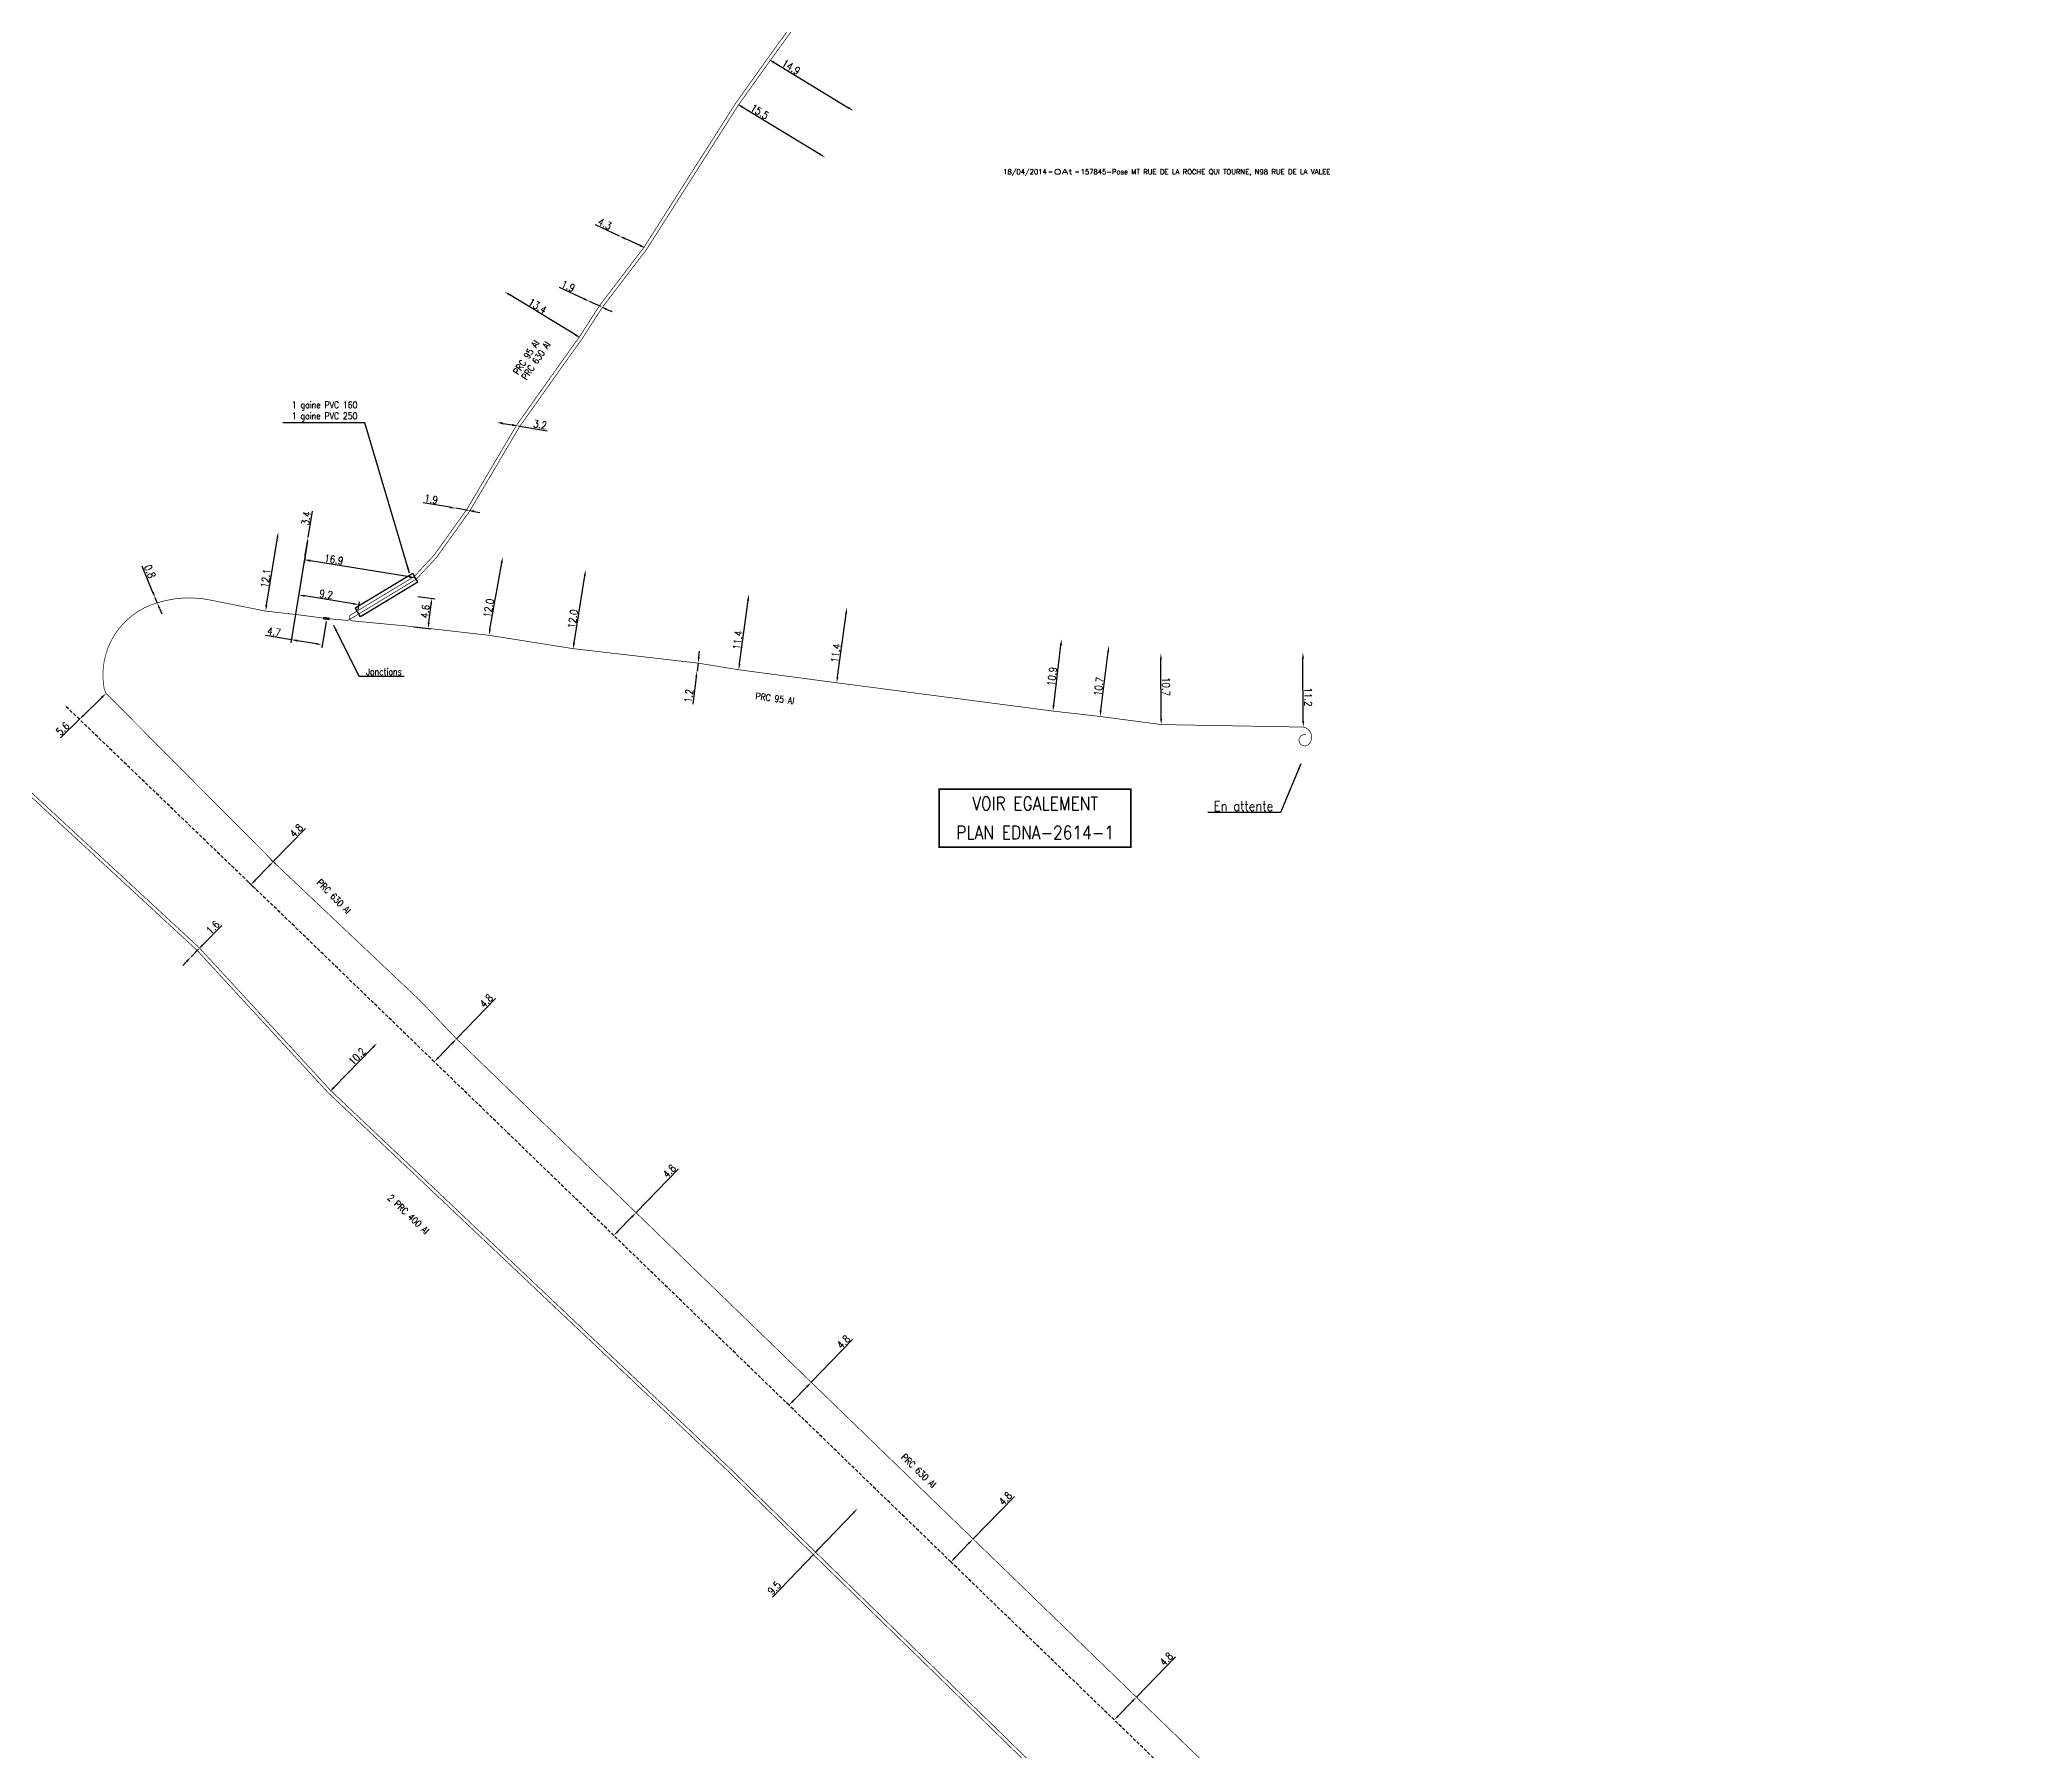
# Model space of a CAD drawing. Header units: millimetres. Extents: x 168002 to 379880, y 128000 to 129007.
# Drawn here: x 168297.8 to 168595.9, y 128499.8 to 128757.4 of the extents above; entities that cross this region are included whole.
import ezdxf
from ezdxf.enums import TextEntityAlignment as Align

# ---------------------------------------------------------------- set-up
doc = ezdxf.new("R2010")
doc.units = ezdxf.units.MM
doc.header["$PDMODE"] = 34
doc.linetypes.add('DASHED', pattern=[0.75, 0.5, -0.25])
doc.layers.get('0').update_dxf_attribs({"linetype": 'CONTINUOUS'})
doc.layers.get('Defpoints').update_dxf_attribs({"linetype": 'CONTINUOUS'})
for name, color, linetype in [('M_120', 5, 'M_ST_13'), ('M_300', 7, 'CONTINUOUS'), ('M_400', 7, 'CONTINUOUS'), ('M_930', 7, 'CONTINUOUS')]:
    doc.layers.add(name, color=color, linetype=linetype)
doc.layers.add('M_910', color=7, linetype='CONTINUOUS', plot=False)
doc.styles.get("Standard").update_dxf_attribs({"font": 'romans.shx', "width": 0.85})
doc.linetypes.add('M_ST_13', pattern='A,5,-0.3,["oo",Standard,S=1.5,R=0,X=0,Y=-0.5],-3', length=8.3)
doc.dimstyles.get("Standard").update_dxf_attribs({"dimtxt": 1.5, "dimasz": 1.2, "dimexe": 0.625, "dimexo": 0.625, "dimgap": 0.25, "dimtad": 1, "dimdec": 1, "dimzin": 0, "dimdsep": 46, "dimtxsty": 'Standard', "dimcen": -0.5, "dimadec": 0, "dimazin": 0, "dimtfac": 1, "dimtdec": 1, "dimtmove": 0, "dimatfit": 3, "dimfxl": 0, "dimtolj": 1, "dimtzin": 0, "dimarcsym": 0})

# ---------------------------------------------------------------- blocks, each defined once
blk = doc.blocks.new('*D13')
at = {"layer": 'Defpoints', "color": 0, "linetype": 'Continuous', "transparency": 16777216}
for p in [(168420.88, 128536.26), (168420.88, 128536.26), (168414.29, 128529.41)]:
    blk.add_point(p, dxfattribs=at)
at = {"layer": 'M_120', "color": 0, "linetype": 'Continuous', "lineweight": -2, "transparency": 16777216}
for p, q in [((168420.26, 128535.61), (168414.92, 128530.06)), ((168414.29, 128529.41), (168408.06, 128522.93))]:
    blk.add_line(p, q, dxfattribs=at)
at = {"layer": 'M_120', "color": 0, "linetype": 'Continuous', "transparency": 16777216}
for points in [[(168420.15, 128535.71), (168420.36, 128535.51), (168420.88, 128536.26)], [(168414.81, 128530.17), (168415.02, 128529.96), (168414.29, 128529.41)]]:
    blk.add_solid(points, dxfattribs=at)
at = {"layer": 'M_120', "color": 0, "linetype": 'Continuous', "transparency": 16777216, "insert": (168408.34, 128524.31), "char_height": 1.125, "attachment_point": 5, "rotation": 46.091}
blk.add_mtext('\\A1;9.5', dxfattribs=at)
blk = doc.blocks.new('*D14')
at = {"layer": 'Defpoints', "color": 0, "linetype": 'Continuous', "transparency": 16777216}
for p in [(168348.54, 128606.31), (168348.54, 128606.31), (168341.43, 128599)]:
    blk.add_point(p, dxfattribs=at)
at = {"layer": 'M_120', "color": 0, "linetype": 'Continuous', "lineweight": -2, "transparency": 16777216}
blk.add_line((168342.05, 128599.65), (168347.91, 128605.67), dxfattribs=at)
at = {"layer": 'M_120', "color": 0, "linetype": 'Continuous', "transparency": 16777216}
for points in [[(168347.8, 128605.77), (168348.02, 128605.56), (168348.54, 128606.31)], [(168341.95, 128599.75), (168342.16, 128599.54), (168341.43, 128599)]]:
    blk.add_solid(points, dxfattribs=at)
at = {"layer": 'M_120', "color": 0, "linetype": 'Continuous', "transparency": 16777216, "insert": (168345.56, 128604.33), "char_height": 1.125, "attachment_point": 5, "rotation": 45.7873}
blk.add_mtext('\\A1;10.2', dxfattribs=at)
blk = doc.blocks.new('*D15')
at = {"layer": 'Defpoints', "color": 0, "linetype": 'Continuous', "transparency": 16777216}
for p in [(168320.54, 128619.33), (168320.56, 128619.31), (168321.66, 128620.48)]:
    blk.add_point(p, dxfattribs=at)
at = {"layer": 'M_120', "color": 0, "linetype": 'Continuous', "lineweight": -2, "transparency": 16777216}
for p, q in [((168322.31, 128621.1), (168325.18, 128624.05)), ((168320.56, 128619.31), (168321.68, 128620.46)), ((168322, 128620.15), (168322.01, 128620.13)), ((168319.93, 128618.67), (168319.31, 128618.02)), ((168320.88, 128619), (168320.9, 128618.99))]:
    blk.add_line(p, q, dxfattribs=at)
at = {"layer": 'M_120', "color": 0, "linetype": 'Continuous', "transparency": 16777216}
for points in [[(168319.83, 128618.77), (168320.04, 128618.56), (168320.56, 128619.31)], [(168322.2, 128621.21), (168322.41, 128621), (168321.68, 128620.46)]]:
    blk.add_solid(points, dxfattribs=at)
at = {"layer": 'M_120', "color": 0, "linetype": 'Continuous', "transparency": 16777216, "insert": (168323.86, 128623.77), "char_height": 1.125, "attachment_point": 5, "rotation": 45.7404}
blk.add_mtext('\\A1;1.6', dxfattribs=at)
blk = doc.blocks.new('GIS_MODF')
at = {"color": 0, "linetype": 'Continuous', "flags": 128}
for points in [[(-2.26, -0.01), (-1.76, -0.01)], [(1.76, -0.01), (2.26, -0.01)]]:
    blk.add_lwpolyline(points, dxfattribs=at)
at = {"color": 0, "linetype": 'Continuous'}
blk.add_attdef('DATE', text='', height=0.75, dxfattribs=at).set_placement((-2.58, -0.39), align=Align.RIGHT)
at = {"color": 0, "linetype": 'Continuous', "width": 3.590909}
blk.add_attdef('USER', text='', height=0.75, dxfattribs=at).set_placement((-1.52, -0.39), (1.31, -0.39), align=Align.FIT)
at = {"color": 0, "linetype": 'Continuous'}
blk.add_attdef('DESC', (2.53, -0.39), '', height=0.75, dxfattribs=at)
blk = doc.blocks.new('*D85')
at = {"layer": 'Defpoints', "color": 0, "linetype": 'Continuous', "transparency": 16777216}
for p in [(168462.85, 128507.87), (168459.51, 128504.43), (168459.51, 128504.43)]:
    blk.add_point(p, dxfattribs=at)
at = {"layer": 'M_120', "color": 0, "linetype": 'Continuous', "lineweight": -2, "transparency": 16777216}
for p, q in [((168462.85, 128507.87), (168468.72, 128513.93)), ((168460.13, 128505.07), (168462.22, 128507.23))]:
    blk.add_line(p, q, dxfattribs=at)
at = {"layer": 'M_120', "color": 0, "linetype": 'Continuous', "transparency": 16777216}
for points in [[(168462.12, 128507.33), (168462.33, 128507.12), (168462.85, 128507.87)], [(168460.03, 128505.18), (168460.24, 128504.97), (168459.51, 128504.43)]]:
    blk.add_solid(points, dxfattribs=at)
at = {"layer": 'M_120', "color": 0, "linetype": 'Continuous', "transparency": 16777216, "insert": (168467.35, 128513.59), "char_height": 1.125, "attachment_point": 5, "rotation": 45.8854}
blk.add_mtext('\\A1;4.8', dxfattribs=at)
blk = doc.blocks.new('*D86')
at = {"layer": 'Defpoints', "color": 0, "linetype": 'Continuous', "transparency": 16777216}
for p in [(168438.27, 128531.68), (168434.93, 128528.23), (168434.93, 128528.23)]:
    blk.add_point(p, dxfattribs=at)
at = {"layer": 'M_120', "color": 0, "linetype": 'Continuous', "lineweight": -2, "transparency": 16777216}
for p, q in [((168438.27, 128531.68), (168444.49, 128538.09)), ((168435.56, 128528.88), (168437.64, 128531.03))]:
    blk.add_line(p, q, dxfattribs=at)
at = {"layer": 'M_120', "color": 0, "linetype": 'Continuous', "transparency": 16777216}
for points in [[(168437.54, 128531.14), (168437.75, 128530.93), (168438.27, 128531.68)], [(168435.45, 128528.98), (168435.66, 128528.77), (168434.93, 128528.23)]]:
    blk.add_solid(points, dxfattribs=at)
at = {"layer": 'M_120', "color": 0, "linetype": 'Continuous', "transparency": 16777216, "insert": (168443.13, 128537.76), "char_height": 1.125, "attachment_point": 5, "rotation": 45.8749}
blk.add_mtext('\\A1;4.8', dxfattribs=at)
blk = doc.blocks.new('*D87')
at = {"layer": 'Defpoints', "color": 0, "linetype": 'Continuous', "transparency": 16777216}
for p in [(168413.91, 128555.27), (168410.57, 128551.82), (168410.57, 128551.82)]:
    blk.add_point(p, dxfattribs=at)
at = {"layer": 'M_120', "color": 0, "linetype": 'Continuous', "lineweight": -2, "transparency": 16777216}
for p, q in [((168413.91, 128555.27), (168420.13, 128561.69)), ((168411.2, 128552.47), (168413.29, 128554.62))]:
    blk.add_line(p, q, dxfattribs=at)
at = {"layer": 'M_120', "color": 0, "linetype": 'Continuous', "transparency": 16777216}
for points in [[(168413.18, 128554.73), (168413.39, 128554.52), (168413.91, 128555.27)], [(168411.09, 128552.57), (168411.3, 128552.37), (168410.57, 128551.82)]]:
    blk.add_solid(points, dxfattribs=at)
at = {"layer": 'M_120', "color": 0, "linetype": 'Continuous', "transparency": 16777216, "insert": (168418.77, 128561.35), "char_height": 1.125, "attachment_point": 5, "rotation": 45.8749}
blk.add_mtext('\\A1;4.8', dxfattribs=at)
blk = doc.blocks.new('*D88')
at = {"layer": 'Defpoints', "color": 0, "linetype": 'Continuous', "transparency": 16777216}
for p in [(168387.54, 128580.81), (168384.2, 128577.37), (168384.2, 128577.37)]:
    blk.add_point(p, dxfattribs=at)
at = {"layer": 'M_120', "color": 0, "linetype": 'Continuous', "lineweight": -2, "transparency": 16777216}
for p, q in [((168387.54, 128580.81), (168393.92, 128587.39)), ((168384.82, 128578.01), (168386.91, 128580.17))]:
    blk.add_line(p, q, dxfattribs=at)
at = {"layer": 'M_120', "color": 0, "linetype": 'Continuous', "transparency": 16777216}
for points in [[(168386.81, 128580.27), (168387.02, 128580.06), (168387.54, 128580.81)], [(168384.72, 128578.12), (168384.93, 128577.91), (168384.2, 128577.37)]]:
    blk.add_solid(points, dxfattribs=at)
at = {"layer": 'M_120', "color": 0, "linetype": 'Continuous', "transparency": 16777216, "insert": (168392.55, 128587.06), "char_height": 1.125, "attachment_point": 5, "rotation": 45.8749}
blk.add_mtext('\\A1;4.8', dxfattribs=at)
blk = doc.blocks.new('*D89')
at = {"layer": 'Defpoints', "color": 0, "linetype": 'Continuous', "transparency": 16777216}
for p in [(168360.52, 128606.98), (168357.18, 128603.53), (168357.18, 128603.53)]:
    blk.add_point(p, dxfattribs=at)
at = {"layer": 'M_120', "color": 0, "linetype": 'Continuous', "lineweight": -2, "transparency": 16777216}
for p, q in [((168360.52, 128606.98), (168366.39, 128613.03)), ((168357.81, 128604.18), (168359.89, 128606.33))]:
    blk.add_line(p, q, dxfattribs=at)
at = {"layer": 'M_120', "color": 0, "linetype": 'Continuous', "transparency": 16777216}
for points in [[(168357.7, 128604.28), (168357.91, 128604.08), (168357.18, 128603.53)], [(168359.79, 128606.44), (168360, 128606.23), (168360.52, 128606.98)]]:
    blk.add_solid(points, dxfattribs=at)
at = {"layer": 'M_120', "color": 0, "linetype": 'Continuous', "transparency": 16777216, "insert": (168365.02, 128612.7), "char_height": 1.125, "attachment_point": 5, "rotation": 45.8749}
blk.add_mtext('\\A1;4.8', dxfattribs=at)
blk = doc.blocks.new('*D90')
at = {"layer": 'Defpoints', "color": 0, "linetype": 'Continuous', "transparency": 16777216}
for p in [(168333.62, 128633), (168329.6, 128630.21), (168330.28, 128629.55)]:
    blk.add_point(p, dxfattribs=at)
at = {"layer": 'M_120', "color": 0, "linetype": 'Continuous', "lineweight": -2, "transparency": 16777216}
for p, q in [((168332.94, 128633.66), (168337.78, 128638.66)), ((168330.23, 128630.86), (168332.31, 128633.01)), ((168333.28, 128633.33), (168332.6, 128633.99)), ((168329.94, 128629.88), (168329.26, 128630.54))]:
    blk.add_line(p, q, dxfattribs=at)
at = {"layer": 'M_120', "color": 0, "linetype": 'Continuous', "transparency": 16777216}
for points in [[(168332.2, 128633.12), (168332.42, 128632.91), (168332.94, 128633.66)], [(168330.12, 128630.96), (168330.33, 128630.75), (168329.6, 128630.21)]]:
    blk.add_solid(points, dxfattribs=at)
at = {"layer": 'M_120', "color": 0, "linetype": 'Continuous', "transparency": 16777216, "insert": (168336.41, 128638.33), "char_height": 1.125, "attachment_point": 5, "rotation": 45.9577}
blk.add_mtext('\\A1;4.8', dxfattribs=at)
blk = doc.blocks.new('*D91')
at = {"layer": 'Defpoints', "color": 0, "linetype": 'Continuous', "transparency": 16777216}
for p in [(168307.77, 128659), (168303.77, 128655.09), (168303.77, 128655.09)]:
    blk.add_point(p, dxfattribs=at)
at = {"layer": 'M_120', "color": 0, "linetype": 'Continuous', "lineweight": -2, "transparency": 16777216}
for p, q in [((168307.13, 128658.38), (168304.41, 128655.72)), ((168303.77, 128655.09), (168300.92, 128652.32))]:
    blk.add_line(p, q, dxfattribs=at)
at = {"layer": 'M_120', "color": 0, "linetype": 'Continuous', "transparency": 16777216}
for points in [[(168307.02, 128658.48), (168307.23, 128658.27), (168307.77, 128659)], [(168304.3, 128655.83), (168304.51, 128655.61), (168303.77, 128655.09)]]:
    blk.add_solid(points, dxfattribs=at)
at = {"layer": 'M_120', "color": 0, "linetype": 'Continuous', "transparency": 16777216, "insert": (168301.25, 128653.68), "char_height": 1.125, "attachment_point": 5, "rotation": 44.3125}
blk.add_mtext('\\A1;5.6', dxfattribs=at)
blk = doc.blocks.new('*D92')
at = {"layer": 'Defpoints', "color": 0, "linetype": 'Continuous', "transparency": 16777216}
for p in [(168315.18, 128673.37), (168315.18, 128673.37), (168315.48, 128672.63)]:
    blk.add_point(p, dxfattribs=at)
at = {"layer": 'M_120', "color": 0, "linetype": 'Continuous', "lineweight": -2, "transparency": 16777216}
for p, q in [((168314.84, 128674.2), (168313.23, 128678.17)), ((168315.48, 128672.63), (168315.18, 128673.37)), ((168315.82, 128671.8), (168316.15, 128670.96))]:
    blk.add_line(p, q, dxfattribs=at)
at = {"layer": 'M_120', "color": 0, "linetype": 'Continuous', "transparency": 16777216}
for points in [[(168314.98, 128674.26), (168314.7, 128674.15), (168315.18, 128673.37)], [(168315.95, 128671.85), (168315.68, 128671.74), (168315.48, 128672.63)]]:
    blk.add_solid(points, dxfattribs=at)
at = {"layer": 'M_120', "color": 0, "linetype": 'Continuous', "transparency": 16777216, "insert": (168314.37, 128677.35), "char_height": 1.125, "attachment_point": 5, "rotation": 292.0995}
blk.add_mtext('\\A1;0.8', dxfattribs=at)
blk = doc.blocks.new('*D93')
at = {"layer": 'Defpoints', "color": 0, "linetype": 'Continuous', "transparency": 16777216}
for p in [(168333.72, 128683.32), (168333.73, 128683.32), (168331.79, 128671.38)]:
    blk.add_point(p, dxfattribs=at)
at = {"layer": 'M_120', "color": 0, "linetype": 'Continuous', "lineweight": -2, "transparency": 16777216}
for p, q in [((168331.92, 128672.27), (168333.58, 128682.43)), ((168333.27, 128683.4), (168333.26, 128683.4)), ((168331.32, 128671.45), (168331.31, 128671.45))]:
    blk.add_line(p, q, dxfattribs=at)
at = {"layer": 'M_120', "color": 0, "linetype": 'Continuous', "transparency": 16777216}
for points in [[(168333.43, 128682.46), (168333.72, 128682.41), (168333.72, 128683.32)], [(168331.77, 128672.29), (168332.07, 128672.24), (168331.78, 128671.38)]]:
    blk.add_solid(points, dxfattribs=at)
at = {"layer": 'M_120', "color": 0, "linetype": 'Continuous', "transparency": 16777216, "insert": (168331.82, 128676.31), "char_height": 1.125, "attachment_point": 5, "rotation": 80.7572}
blk.add_mtext('\\A1;12.1', dxfattribs=at)
blk = doc.blocks.new('*D94')
at = {"layer": 'Defpoints', "color": 0, "linetype": 'Continuous', "transparency": 16777216}
for p in [(168338.19, 128682.46), (168337.64, 128679.11), (168354.32, 128676.39)]:
    blk.add_point(p, dxfattribs=at)
at = {"layer": 'M_120', "color": 0, "linetype": 'Continuous', "lineweight": -2, "transparency": 16777216}
for p, q in [((168338.11, 128682), (168337.57, 128678.64)), ((168353.43, 128676.54), (168338.53, 128678.96))]:
    blk.add_line(p, q, dxfattribs=at)
at = {"layer": 'M_120', "color": 0, "linetype": 'Continuous', "transparency": 16777216}
for points in [[(168338.55, 128679.11), (168338.5, 128678.81), (168337.64, 128679.11)], [(168353.46, 128676.68), (168353.41, 128676.39), (168354.32, 128676.39)]]:
    blk.add_solid(points, dxfattribs=at)
at = {"layer": 'M_120', "color": 0, "linetype": 'Continuous', "transparency": 16777216, "insert": (168342.06, 128679.15), "char_height": 1.125, "attachment_point": 5, "rotation": 350.7572}
blk.add_mtext('\\A1;16.9', dxfattribs=at)
blk = doc.blocks.new('*D95')
at = {"layer": 'Defpoints', "color": 0, "linetype": 'Continuous', "transparency": 16777216}
for p in [(168338.19, 128682.46), (168338.19, 128682.46), (168337.64, 128679.11)]:
    blk.add_point(p, dxfattribs=at)
at = {"layer": 'M_120', "color": 0, "linetype": 'Continuous', "lineweight": -2, "transparency": 16777216}
for p, q in [((168338.19, 128682.46), (168338.83, 128686.44)), ((168337.78, 128679.99), (168338.04, 128681.57))]:
    blk.add_line(p, q, dxfattribs=at)
at = {"layer": 'M_120', "color": 0, "linetype": 'Continuous', "transparency": 16777216}
for points in [[(168337.89, 128681.6), (168338.19, 128681.55), (168338.19, 128682.46)], [(168337.64, 128680.02), (168337.93, 128679.97), (168337.64, 128679.11)]]:
    blk.add_solid(points, dxfattribs=at)
at = {"layer": 'M_120', "color": 0, "linetype": 'Continuous', "transparency": 16777216, "insert": (168337.9, 128685.36), "char_height": 1.125, "attachment_point": 5, "rotation": 80.7572}
blk.add_mtext('\\A1;3.4', dxfattribs=at)
blk = doc.blocks.new('*D96')
at = {"layer": 'Defpoints', "color": 0, "linetype": 'Continuous', "transparency": 16777216}
for p in [(168338.19, 128682.46), (168336.78, 128673.82), (168345.67, 128671.17)]:
    blk.add_point(p, dxfattribs=at)
at = {"layer": 'M_120', "color": 0, "linetype": 'Continuous', "lineweight": -2, "transparency": 16777216}
for p, q in [((168338.11, 128682), (168336.7, 128673.35)), ((168344.97, 128672.48), (168337.67, 128673.67)), ((168345.74, 128671.63), (168345.94, 128672.8))]:
    blk.add_line(p, q, dxfattribs=at)
at = {"layer": 'M_120', "color": 0, "linetype": 'Continuous', "transparency": 16777216}
for points in [[(168337.69, 128673.82), (168337.64, 128673.52), (168336.78, 128673.82)], [(168345, 128672.63), (168344.95, 128672.34), (168345.86, 128672.34)]]:
    blk.add_solid(points, dxfattribs=at)
at = {"layer": 'M_120', "color": 0, "linetype": 'Continuous', "transparency": 16777216, "insert": (168340.9, 128673.91), "char_height": 1.125, "attachment_point": 5, "rotation": 350.7572}
blk.add_mtext('\\A1;9.2', dxfattribs=at)
blk = doc.blocks.new('*D97')
at = {"layer": 'Defpoints', "color": 0, "linetype": 'Continuous', "transparency": 16777216}
for p in [(168338.19, 128682.46), (168340.96, 128670.27), (168335.68, 128667.07)]:
    blk.add_point(p, dxfattribs=at)
at = {"layer": 'M_120', "color": 0, "linetype": 'Continuous', "lineweight": -2, "transparency": 16777216}
for p, q in [((168338.11, 128682), (168335.61, 128666.6)), ((168335.68, 128667.07), (168331.76, 128667.7)), ((168339.43, 128666.46), (168336.57, 128666.92)), ((168340.89, 128669.81), (168340.24, 128665.85))]:
    blk.add_line(p, q, dxfattribs=at)
at = {"layer": 'M_120', "color": 0, "linetype": 'Continuous', "transparency": 16777216}
for points in [[(168336.59, 128667.07), (168336.55, 128666.77), (168335.68, 128667.07)], [(168339.46, 128666.6), (168339.41, 128666.31), (168340.32, 128666.31)]]:
    blk.add_solid(points, dxfattribs=at)
at = {"layer": 'M_120', "color": 0, "linetype": 'Continuous', "transparency": 16777216, "insert": (168333.05, 128668.25), "char_height": 1.125, "attachment_point": 5, "rotation": 350.7572}
blk.add_mtext('\\A1;4.7', dxfattribs=at)
blk = doc.blocks.new('*D98')
at = {"layer": 'Defpoints', "color": 0, "linetype": 'Continuous', "transparency": 16777216}
for p in [(168354.24, 128673.64), (168356.82, 128673.31), (168353.65, 128669.08)]:
    blk.add_point(p, dxfattribs=at)
at = {"layer": 'M_120', "color": 0, "linetype": 'Continuous', "lineweight": -2, "transparency": 16777216}
for p, q in [((168354.71, 128673.58), (168357.29, 128673.25)), ((168356.35, 128669.64), (168356.71, 128672.42)), ((168354.12, 128669.02), (168356.7, 128668.69))]:
    blk.add_line(p, q, dxfattribs=at)
at = {"layer": 'M_120', "color": 0, "linetype": 'Continuous', "transparency": 16777216}
for points in [[(168356.56, 128672.43), (168356.86, 128672.4), (168356.82, 128673.31)], [(168356.2, 128669.66), (168356.5, 128669.62), (168356.23, 128668.75)]]:
    blk.add_solid(points, dxfattribs=at)
at = {"layer": 'M_120', "color": 0, "linetype": 'Continuous', "transparency": 16777216, "insert": (168355.81, 128671.33), "char_height": 1.125, "attachment_point": 5, "rotation": 82.6004}
blk.add_mtext('\\A1;4.6', dxfattribs=at)
blk = doc.blocks.new('*D99')
at = {"layer": 'Defpoints', "color": 0, "linetype": 'Continuous', "transparency": 16777216}
for p in [(168367.47, 128679.56), (168367.47, 128679.56), (168365.41, 128667.74)]:
    blk.add_point(p, dxfattribs=at)
at = {"layer": 'M_120', "color": 0, "linetype": 'Continuous', "lineweight": -2, "transparency": 16777216}
blk.add_line((168365.56, 128668.63), (168367.32, 128678.67), dxfattribs=at)
at = {"layer": 'M_120', "color": 0, "linetype": 'Continuous', "transparency": 16777216}
for points in [[(168367.17, 128678.7), (168367.46, 128678.65), (168367.47, 128679.56)], [(168365.41, 128668.65), (168365.71, 128668.6), (168365.41, 128667.74)]]:
    blk.add_solid(points, dxfattribs=at)
at = {"layer": 'M_120', "color": 0, "linetype": 'Continuous', "transparency": 16777216, "insert": (168365.36, 128671.83), "char_height": 1.125, "attachment_point": 5, "rotation": 80.0893}
blk.add_mtext('\\A1;12.0', dxfattribs=at)
blk = doc.blocks.new('*D100')
at = {"layer": 'Defpoints', "color": 0, "linetype": 'Continuous', "transparency": 16777216}
for p in [(168379.96, 128677.58), (168379.96, 128677.58), (168378.08, 128665.73)]:
    blk.add_point(p, dxfattribs=at)
at = {"layer": 'M_120', "color": 0, "linetype": 'Continuous', "lineweight": -2, "transparency": 16777216}
blk.add_line((168378.22, 128666.62), (168379.82, 128676.69), dxfattribs=at)
at = {"layer": 'M_120', "color": 0, "linetype": 'Continuous', "transparency": 16777216}
for points in [[(168379.67, 128676.71), (168379.97, 128676.67), (168379.96, 128677.58)], [(168378.07, 128666.64), (168378.37, 128666.59), (168378.08, 128665.73)]]:
    blk.add_solid(points, dxfattribs=at)
at = {"layer": 'M_120', "color": 0, "linetype": 'Continuous', "transparency": 16777216, "insert": (168378.03, 128670.2), "char_height": 1.125, "attachment_point": 5, "rotation": 80.9836}
blk.add_mtext('\\A1;12.0', dxfattribs=at)
blk = doc.blocks.new('*D101')
at = {"layer": 'Defpoints', "color": 0, "linetype": 'Continuous', "transparency": 16777216}
for p in [(168360.4, 128686.86), (168360.4, 128686.86), (168362.27, 128686.55)]:
    blk.add_point(p, dxfattribs=at)
at = {"layer": 'M_120', "color": 0, "linetype": 'Continuous', "lineweight": -2, "transparency": 16777216}
for p, q in [((168359.51, 128687.01), (168355.51, 128687.68)), ((168362.27, 128686.55), (168360.4, 128686.86)), ((168363.16, 128686.4), (168364.05, 128686.25))]:
    blk.add_line(p, q, dxfattribs=at)
at = {"layer": 'M_120', "color": 0, "linetype": 'Continuous', "transparency": 16777216}
for points in [[(168359.54, 128687.16), (168359.49, 128686.86), (168360.4, 128686.86)], [(168363.19, 128686.54), (168363.14, 128686.25), (168362.27, 128686.55)]]:
    blk.add_solid(points, dxfattribs=at)
at = {"layer": 'M_120', "color": 0, "linetype": 'Continuous', "transparency": 16777216, "insert": (168356.71, 128688.24), "char_height": 1.125, "attachment_point": 5, "rotation": 350.4554}
blk.add_mtext('\\A1;1.9', dxfattribs=at)
blk = doc.blocks.new('*D102')
at = {"layer": 'Defpoints', "color": 0, "linetype": 'Continuous', "transparency": 16777216}
for p in [(168366.63, 128699.79), (168366.63, 128699.79), (168369.79, 128699.26)]:
    blk.add_point(p, dxfattribs=at)
at = {"layer": 'M_120', "color": 0, "linetype": 'Continuous', "lineweight": -2, "transparency": 16777216}
for p, q in [((168367.52, 128699.64), (168368.9, 128699.41)), ((168369.79, 128699.26), (168374.15, 128698.53))]:
    blk.add_line(p, q, dxfattribs=at)
at = {"layer": 'M_120', "color": 0, "linetype": 'Continuous', "transparency": 16777216}
for points in [[(168367.54, 128699.79), (168367.49, 128699.49), (168366.63, 128699.79)], [(168368.92, 128699.56), (168368.87, 128699.26), (168369.79, 128699.26)]]:
    blk.add_solid(points, dxfattribs=at)
at = {"layer": 'M_120', "color": 0, "linetype": 'Continuous', "transparency": 16777216, "insert": (168373.1, 128699.47), "char_height": 1.125, "attachment_point": 5, "rotation": 350.5434}
blk.add_mtext('\\A1;3.2', dxfattribs=at)
blk = doc.blocks.new('*D103')
at = {"layer": 'Defpoints', "color": 0, "linetype": 'Continuous', "transparency": 16777216}
for p in [(168367.76, 128719.46), (168367.76, 128719.46), (168379.2, 128712.49)]:
    blk.add_point(p, dxfattribs=at)
at = {"layer": 'M_120', "color": 0, "linetype": 'Continuous', "lineweight": -2, "transparency": 16777216}
blk.add_line((168378.43, 128712.96), (168368.53, 128719), dxfattribs=at)
at = {"layer": 'M_120', "color": 0, "linetype": 'Continuous', "transparency": 16777216}
for points in [[(168368.61, 128719.12), (168368.45, 128718.87), (168367.76, 128719.46)], [(168378.51, 128713.09), (168378.36, 128712.83), (168379.2, 128712.49)]]:
    blk.add_solid(points, dxfattribs=at)
at = {"layer": 'M_120', "color": 0, "linetype": 'Continuous', "transparency": 16777216, "insert": (168372.71, 128717.33), "char_height": 1.125, "attachment_point": 5, "rotation": 328.6501}
blk.add_mtext('\\A1;13.4', dxfattribs=at)
blk = doc.blocks.new('*D104')
at = {"layer": 'Defpoints', "color": 0, "linetype": 'Continuous', "transparency": 16777216}
for p in [(168380.52, 128718.02), (168380.52, 128718.02), (168382.25, 128717.23)]:
    blk.add_point(p, dxfattribs=at)
at = {"layer": 'M_120', "color": 0, "linetype": 'Continuous', "lineweight": -2, "transparency": 16777216}
for p, q in [((168379.7, 128718.4), (168376.02, 128720.1)), ((168382.25, 128717.23), (168380.52, 128718.02)), ((168383.06, 128716.85), (168383.88, 128716.47))]:
    blk.add_line(p, q, dxfattribs=at)
at = {"layer": 'M_120', "color": 0, "linetype": 'Continuous', "transparency": 16777216}
for points in [[(168379.77, 128718.54), (168379.64, 128718.26), (168380.52, 128718.02)], [(168383.13, 128716.99), (168383, 128716.71), (168382.25, 128717.23)]]:
    blk.add_solid(points, dxfattribs=at)
at = {"layer": 'M_120', "color": 0, "linetype": 'Continuous', "transparency": 16777216, "insert": (168377.33, 128720.32), "char_height": 1.125, "attachment_point": 5, "rotation": 335.2185}
blk.add_mtext('\\A1;1.9', dxfattribs=at)
blk = doc.blocks.new('*D105')
at = {"layer": 'Defpoints', "color": 0, "linetype": 'Continuous', "transparency": 16777216}
for p in [(168385.05, 128727.85), (168385.05, 128727.85), (168388.96, 128726.04)]:
    blk.add_point(p, dxfattribs=at)
at = {"layer": 'M_120', "color": 0, "linetype": 'Continuous', "lineweight": -2, "transparency": 16777216}
for p, q in [((168385.05, 128727.85), (168381.45, 128729.52)), ((168388.14, 128726.42), (168385.87, 128727.47))]:
    blk.add_line(p, q, dxfattribs=at)
at = {"layer": 'M_120', "color": 0, "linetype": 'Continuous', "transparency": 16777216}
for points in [[(168385.93, 128727.61), (168385.81, 128727.33), (168385.05, 128727.85)], [(168388.2, 128726.56), (168388.08, 128726.28), (168388.96, 128726.04)]]:
    blk.add_solid(points, dxfattribs=at)
at = {"layer": 'M_120', "color": 0, "linetype": 'Continuous', "transparency": 16777216, "insert": (168382.84, 128729.7), "char_height": 1.125, "attachment_point": 5, "rotation": 335.1672}
blk.add_mtext('\\A1;4.3', dxfattribs=at)
blk = doc.blocks.new('*D106')
at = {"layer": 'Defpoints', "color": 0, "linetype": 'Continuous', "transparency": 16777216}
for p in [(168396.72, 128662.36), (168396.72, 128662.36), (168396.87, 128663.55)]:
    blk.add_point(p, dxfattribs=at)
at = {"layer": 'M_120', "color": 0, "linetype": 'Continuous', "lineweight": -2, "transparency": 16777216}
for p, q in [((168396.99, 128664.44), (168397.1, 128665.34)), ((168396.6, 128661.47), (168396.07, 128657.39)), ((168396.87, 128663.55), (168396.72, 128662.36))]:
    blk.add_line(p, q, dxfattribs=at)
at = {"layer": 'M_120', "color": 0, "linetype": 'Continuous', "transparency": 16777216}
for points in [[(168396.84, 128664.46), (168397.14, 128664.42), (168396.87, 128663.55)], [(168396.45, 128661.49), (168396.75, 128661.45), (168396.72, 128662.36)]]:
    blk.add_solid(points, dxfattribs=at)
at = {"layer": 'M_120', "color": 0, "linetype": 'Continuous', "transparency": 16777216, "insert": (168395.47, 128658.6), "char_height": 1.125, "attachment_point": 5, "rotation": 82.5938}
blk.add_mtext('\\A1;1.2', dxfattribs=at)
blk = doc.blocks.new('*D107')
at = {"layer": 'Defpoints', "color": 0, "linetype": 'Continuous', "transparency": 16777216}
for p in [(168404.52, 128673.85), (168404.52, 128673.85), (168403, 128662.55)]:
    blk.add_point(p, dxfattribs=at)
at = {"layer": 'M_120', "color": 0, "linetype": 'Continuous', "lineweight": -2, "transparency": 16777216}
blk.add_line((168403.12, 128663.44), (168404.4, 128672.96), dxfattribs=at)
at = {"layer": 'M_120', "color": 0, "linetype": 'Continuous', "transparency": 16777216}
for points in [[(168404.25, 128672.98), (168404.55, 128672.94), (168404.52, 128673.85)], [(168402.97, 128663.46), (168403.26, 128663.42), (168403, 128662.55)]]:
    blk.add_solid(points, dxfattribs=at)
at = {"layer": 'M_120', "color": 0, "linetype": 'Continuous', "transparency": 16777216, "insert": (168402.84, 128666.98), "char_height": 1.125, "attachment_point": 5, "rotation": 82.3052}
blk.add_mtext('\\A1;11.4', dxfattribs=at)
blk = doc.blocks.new('*D108')
at = {"layer": 'Defpoints', "color": 0, "linetype": 'Continuous', "transparency": 16777216}
for p in [(168419.28, 128671.88), (168419.28, 128671.88), (168417.75, 128660.59)]:
    blk.add_point(p, dxfattribs=at)
at = {"layer": 'M_120', "color": 0, "linetype": 'Continuous', "lineweight": -2, "transparency": 16777216}
blk.add_line((168417.87, 128661.48), (168419.16, 128670.99), dxfattribs=at)
at = {"layer": 'M_120', "color": 0, "linetype": 'Continuous', "transparency": 16777216}
for points in [[(168419.01, 128671.01), (168419.31, 128670.97), (168419.28, 128671.88)], [(168417.73, 128661.5), (168418.02, 128661.46), (168417.75, 128660.59)]]:
    blk.add_solid(points, dxfattribs=at)
at = {"layer": 'M_120', "color": 0, "linetype": 'Continuous', "transparency": 16777216, "insert": (168417.6, 128665.06), "char_height": 1.125, "attachment_point": 5, "rotation": 82.3052}
blk.add_mtext('\\A1;11.4', dxfattribs=at)
blk = doc.blocks.new('*D109')
at = {"layer": 'Defpoints', "color": 0, "linetype": 'Continuous', "transparency": 16777216}
for p in [(168451.59, 128667.15), (168451.59, 128667.15), (168450.29, 128656.33)]:
    blk.add_point(p, dxfattribs=at)
at = {"layer": 'M_120', "color": 0, "linetype": 'Continuous', "lineweight": -2, "transparency": 16777216}
blk.add_line((168450.4, 128657.22), (168451.49, 128666.26), dxfattribs=at)
at = {"layer": 'M_120', "color": 0, "linetype": 'Continuous', "transparency": 16777216}
for points in [[(168451.34, 128666.28), (168451.64, 128666.24), (168451.59, 128667.15)], [(168450.25, 128657.24), (168450.55, 128657.21), (168450.29, 128656.33)]]:
    blk.add_solid(points, dxfattribs=at)
at = {"layer": 'M_120', "color": 0, "linetype": 'Continuous', "transparency": 16777216, "insert": (168450.16, 128661.54), "char_height": 1.125, "attachment_point": 5, "rotation": 83.1523}
blk.add_mtext('\\A1;10.9', dxfattribs=at)
blk = doc.blocks.new('*D110')
at = {"layer": 'Defpoints', "color": 0, "linetype": 'Continuous', "transparency": 16777216}
for p in [(168458.71, 128666.14), (168458.71, 128666.14), (168457.38, 128655.52)]:
    blk.add_point(p, dxfattribs=at)
at = {"layer": 'M_120', "color": 0, "linetype": 'Continuous', "lineweight": -2, "transparency": 16777216}
blk.add_line((168457.49, 128656.41), (168458.59, 128665.25), dxfattribs=at)
at = {"layer": 'M_120', "color": 0, "linetype": 'Continuous', "transparency": 16777216}
for points in [[(168458.45, 128665.26), (168458.74, 128665.23), (168458.71, 128666.14)], [(168457.34, 128656.43), (168457.64, 128656.4), (168457.38, 128655.52)]]:
    blk.add_solid(points, dxfattribs=at)
at = {"layer": 'M_120', "color": 0, "linetype": 'Continuous', "transparency": 16777216, "insert": (168457.19, 128660.02), "char_height": 1.125, "attachment_point": 5, "rotation": 82.8698}
blk.add_mtext('\\A1;10.7', dxfattribs=at)
blk = doc.blocks.new('*D111')
at = {"layer": 'Defpoints', "color": 0, "linetype": 'Continuous', "transparency": 16777216}
for p in [(168466.53, 128665), (168466.53, 128665), (168466.58, 128654.3)]:
    blk.add_point(p, dxfattribs=at)
at = {"layer": 'M_120', "color": 0, "linetype": 'Continuous', "lineweight": -2, "transparency": 16777216}
blk.add_line((168466.58, 128655.2), (168466.54, 128664.1), dxfattribs=at)
at = {"layer": 'M_120', "color": 0, "linetype": 'Continuous', "transparency": 16777216}
for points in [[(168466.69, 128664.1), (168466.39, 128664.1), (168466.53, 128665)], [(168466.73, 128655.2), (168466.43, 128655.2), (168466.58, 128654.3)]]:
    blk.add_solid(points, dxfattribs=at)
at = {"layer": 'M_120', "color": 0, "linetype": 'Continuous', "transparency": 16777216, "insert": (168467.31, 128660.02), "char_height": 1.125, "attachment_point": 5, "rotation": 270.2667}
blk.add_mtext('\\A1;10.7', dxfattribs=at)
blk = doc.blocks.new('*D112')
at = {"layer": 'Defpoints', "color": 0, "linetype": 'Continuous', "transparency": 16777216}
for p in [(168487.92, 128665.12), (168487.92, 128665.12), (168487.97, 128653.92)]:
    blk.add_point(p, dxfattribs=at)
at = {"layer": 'M_120', "color": 0, "linetype": 'Continuous', "lineweight": -2, "transparency": 16777216}
blk.add_line((168487.96, 128654.82), (168487.92, 128664.22), dxfattribs=at)
at = {"layer": 'M_120', "color": 0, "linetype": 'Continuous', "transparency": 16777216}
for points in [[(168488.07, 128664.22), (168487.77, 128664.22), (168487.92, 128665.12)], [(168488.11, 128654.82), (168487.81, 128654.82), (168487.97, 128653.92)]]:
    blk.add_solid(points, dxfattribs=at)
at = {"layer": 'M_120', "color": 0, "linetype": 'Continuous', "transparency": 16777216, "insert": (168488.7, 128658.46), "char_height": 1.125, "attachment_point": 5, "rotation": 270.2667}
blk.add_mtext('\\A1;11.2', dxfattribs=at)
blk = doc.blocks.new('M_300_03')
at = {"color": 0, "linetype": 'Continuous'}
blk.add_solid([(-0.5, 0.1875), (-0.5, -0.1875), (0.5, 0.1875), (0.5, -0.1875)], dxfattribs=at)
at = {"color": 0, "linetype": 'Continuous', "width": 0.75, "flags": 3}
for tag, p in [('DEF_LEG', (0, -5)), ('DEF_COUP', (0, -7.5)), ('DEF_TYPE', (0, -10))]:
    blk.add_attdef(tag, text='', height=1.2, dxfattribs=at).set_placement(p, align=Align.MIDDLE)
blk = doc.blocks.new('*D113')
at = {"layer": 'Defpoints', "color": 0, "linetype": 'Continuous', "transparency": 16777216}
for p in [(168402.77, 128747.75), (168416.01, 128739.7), (168416.01, 128739.7)]:
    blk.add_point(p, dxfattribs=at)
at = {"layer": 'M_120', "color": 0, "linetype": 'Continuous', "lineweight": -2, "transparency": 16777216}
blk.add_line((168403.54, 128747.29), (168415.24, 128740.16), dxfattribs=at)
at = {"layer": 'M_120', "color": 0, "linetype": 'Continuous', "transparency": 16777216}
for points in [[(168403.61, 128747.41), (168403.46, 128747.16), (168402.77, 128747.75)], [(168415.32, 128740.29), (168415.16, 128740.03), (168416.01, 128739.7)]]:
    blk.add_solid(points, dxfattribs=at)
at = {"layer": 'M_120', "color": 0, "linetype": 'Continuous', "transparency": 16777216, "insert": (168406.15, 128746.58), "char_height": 1.125, "attachment_point": 5, "rotation": 328.6688}
blk.add_mtext('\\A1;15.5', dxfattribs=at)
blk = doc.blocks.new('*D114')
at = {"layer": 'Defpoints', "color": 0, "linetype": 'Continuous', "transparency": 16777216}
for p in [(168407.54, 128754.45), (168420.27, 128746.7), (168420.27, 128746.7)]:
    blk.add_point(p, dxfattribs=at)
at = {"layer": 'M_120', "color": 0, "linetype": 'Continuous', "lineweight": -2, "transparency": 16777216}
blk.add_line((168408.31, 128753.98), (168419.5, 128747.17), dxfattribs=at)
at = {"layer": 'M_120', "color": 0, "linetype": 'Continuous', "transparency": 16777216}
for points in [[(168408.39, 128754.11), (168408.23, 128753.85), (168407.54, 128754.45)], [(168419.58, 128747.3), (168419.42, 128747.04), (168420.27, 128746.7)]]:
    blk.add_solid(points, dxfattribs=at)
at = {"layer": 'M_120', "color": 0, "linetype": 'Continuous', "transparency": 16777216, "insert": (168410.88, 128753.29), "char_height": 1.125, "attachment_point": 5, "rotation": 328.6628}
blk.add_mtext('\\A1;14.9', dxfattribs=at)

msp = doc.modelspace()

# ---------------------------------------------------------------- linework, layer by layer
at = {"layer": 'M_120', "const_width": 0.1}
for points in [[(168425.45, 128778.75), (168407.75, 128754.3), (168402.97, 128747.61), (168389.17, 128725.9, -0.021178), (168389.14, 128725.87), (168382.45, 128717.08), (168379.41, 128712.35), (168376.91, 128708.88), (168370, 128699.13), (168362.49, 128686.41), (168357.51, 128679.45), (168354.48, 128676.2), (168345.8, 128670.95), (168344.31, 128670.06, -0.160523), (168344, 128669.99), (168340.96, 128670.27), (168336.3, 128670.88), (168331.79, 128671.38), (168323.64, 128673.02), (168323.64, 128673.02, 0.129778), (168315.48, 128672.63), (168315.48, 128672.63), (168315.48, 128672.63), (168315.48, 128672.63, 0.386966), (168307.5, 128659.66), (168307.5, 128659.66), (168307.77, 128659), (168333.62, 128633), (168355.24, 128612.54), (168360.52, 128606.98), (168387.54, 128580.81), (168413.91, 128555.27), (168438.27, 128531.68), (168462.85, 128507.87), (168489.79, 128481.79)], [(168425.03, 128779.02), (168407.34, 128754.59), (168402.56, 128747.89), (168388.76, 128726.19, -0.021178), (168388.73, 128726.15), (168382.04, 128717.37), (168379, 128712.63), (168376.51, 128709.17), (168369.58, 128699.4), (168362.07, 128686.69), (168357.12, 128679.77), (168354.16, 128676.59), (168345.54, 128671.38), (168344.63, 128670.83, 0.72336), (168344.84, 128669.91), (168353.65, 128669.08), (168365.41, 128667.74), (168378.08, 128665.73), (168396.87, 128663.55), (168403, 128662.55), (168417.75, 128660.59), (168450.29, 128656.33), (168457.38, 128655.52), (168466.58, 128654.3), (168487.97, 128653.92), (168487.97, 128653.92), (168487.97, 128653.92), (168487.97, 128653.92, -0.537826), (168488.97, 128651.58), (168488.97, 128651.58), (168488.97, 128651.58, -2.08738), (168488.37, 128652.78), (168488.37, 128652.78)], [(168451.33, 128493.79), (168414.8, 128529.46), (168401.41, 128542.56), (168395.7, 128547.99), (168341.61, 128599.17, -0.017275), (168341.6, 128599.18), (168321.86, 128620.64), (168294.52, 128645.93)], [(168450.99, 128493.43), (168414.45, 128529.1), (168401.07, 128542.2), (168395.35, 128547.63), (168341.27, 128598.81, -0.017275), (168341.23, 128598.84), (168321.5, 128620.28), (168294.17, 128645.57)]]:
    msp.add_lwpolyline(points, format="xyb", dxfattribs=at)
at = {"layer": 'M_120', "color": 7, "linetype": 'DASHED'}
msp.add_lwpolyline([(168595.9, 128372.33), (168593.74, 128374.42), (168566.11, 128401.18), (168539.83, 128426.64), (168512.78, 128452.83), (168486.44, 128478.34), (168459.51, 128504.43), (168434.93, 128528.23), (168410.57, 128551.82), (168384.2, 128577.37), (168357.18, 128603.53), (168336.66, 128623.41), (168330.28, 128629.55), (168303.77, 128655.09), (168301.6, 128657.17)], dxfattribs=at)
at = {"layer": 'M_400', "color": 7, "linetype": 'CONTINUOUS'}
for p, q in [((168353.93, 128677.03), (168345.28, 128671.81)), ((168353.93, 128677.03), (168354.32, 128676.39)), ((168354.71, 128675.75), (168354.32, 128676.39)), ((168354.71, 128675.75), (168346.06, 128670.53)), ((168345.28, 128671.81), (168345.67, 128671.17)), ((168346.06, 128670.53), (168345.67, 128671.17))]:
    msp.add_line(p, q, dxfattribs=at)
at = {"layer": 'M_930', "const_width": 0.25}
msp.add_lwpolyline([(168433.19, 128644.58), (168462.03, 128644.58), (168462.03, 128635.84), (168433.19, 128635.84)], close=True, dxfattribs=at)

# ---------------------------------------------------------------- block references
at = {"layer": 'M_300', "rotation": 353.5835202588898}
msp.add_blockref('M_300_03', (168340.92, 128670.27), dxfattribs=at)
at = {"layer": 'M_910'}
ref = msp.add_blockref('GIS_MODF', (168451.94, 128737.54), dxfattribs=at)
ref.add_attrib('DATE', '18/04/2014', dxfattribs={"layer": '0', "color": 0, "linetype": 'Continuous', "height": 0.75}).set_placement((168449.36, 128737.15), align=Align.RIGHT)
ref.add_attrib('USER', 'OAt', dxfattribs={"layer": '0', "color": 0, "linetype": 'Continuous', "height": 0.75, "width": 1.58}).set_placement((168450.42, 128737.15), (168453.24, 128737.15), align=Align.FIT)
ref.add_attrib('DESC', '157845-Pose MT RUE DE LA ROCHE QUI TOURNE, N98 RUE DE LA VALEE', (168454.47, 128737.15), dxfattribs={"layer": '0', "color": 0, "linetype": 'Continuous', "height": 0.75})

# ---------------------------------------------------------------- texts
at = {"layer": 'M_120', "linetype": 'Continuous', "width": 0.85}
for s, rotation, p in [('PRC 95 Al', 56.167, (168371.01, 128709.59)), ('PRC 630 Al', 56.167, (168372.48, 128709.1)), ('PRC 95 Al', 352.422, (168408.44, 128658.23)), ('PRC 630 Al', 314.441, (168342.07, 128628.4)), ('2 PRC 400 Al', 316.5814, (168353.28, 128580.57)), ('PRC 630 Al', 315.9163, (168430.08, 128541.95))]:
    msp.add_text(s, height=1, rotation=rotation, dxfattribs=at).set_placement(p, align=Align.MIDDLE)
at = {"layer": 'M_120', "linetype": 'Continuous', "insert": (168483.44, 128642.02), "char_height": 1.5, "attachment_point": 6}
msp.add_mtext('En attente', dxfattribs=at)
at = {"layer": 'M_300', "linetype": 'Continuous', "insert": (168346.92, 128662.26), "char_height": 1, "attachment_point": 4}
msp.add_mtext('Jonctions', dxfattribs=at)
at = {"layer": 'M_400', "insert": (168345.61, 128701.43), "char_height": 1, "attachment_point": 6}
msp.add_mtext('1 gaine PVC 160\\P1 gaine PVC 250 ', dxfattribs=at)
at = {"layer": 'M_930', "width": 0.85}
for s, p in [('VOIR EGALEMENT', (168447.61, 128641.41)), ('PLAN EDNA-2614-1', (168447.61, 128637.03))]:
    msp.add_text(s, height=2, dxfattribs=at).set_placement(p, align=Align.CENTER)

# ---------------------------------------------------------------- dimensions: what is measured, and where the dimension line sits
at = {"layer": 'M_120', "linetype": 'Continuous'}
for base, p1, p2, angle, picture, middle, dimtype in [((168420.27, 128746.7), (168407.54, 128754.45), (168420.27, 128746.7), 148.6628, '*D114', (168410.49, 128752.65), 160), ((168416.01, 128739.7), (168402.77, 128747.75), (168416.01, 128739.7), 148.6688, '*D113', (168405.76, 128745.94), 160), ((168385.05, 128727.85), (168388.96, 128726.04), (168385.05, 128727.85), 335.1672, '*D105', (168382.53, 128729.02), 160), ((168380.52, 128718.02), (168382.25, 128717.23), (168380.52, 128718.02), 335.2185, '*D104', (168377.01, 128719.64), 160), ((168367.76, 128719.46), (168379.2, 128712.49), (168367.76, 128719.46), 328.6501, '*D103', (168372.32, 128716.69), 160), ((168366.63, 128699.79), (168369.79, 128699.26), (168366.63, 128699.79), 350.5434, '*D102', (168372.98, 128698.73), 160), ((168360.4, 128686.86), (168362.27, 128686.55), (168360.4, 128686.86), 350.4554, '*D101', (168356.59, 128687.5), 160), ((168338.19, 128682.46), (168337.64, 128679.11), (168338.19, 128682.46), 260.7572, '*D95', (168338.64, 128685.24), 160), ((168333.72, 128683.32), (168331.79, 128671.38), (168333.73, 128683.32), 260.7572, '*D93', (168332.56, 128676.19), 160), ((168335.68, 128667.07), (168340.96, 128670.27), (168338.19, 128682.46), 350.7572, '*D97', (168332.93, 128667.51), 160), ((168336.78, 128673.82), (168345.67, 128671.17), (168338.19, 128682.46), 350.7572, '*D96', (168340.78, 128673.17), 160), ((168337.64, 128679.11), (168354.32, 128676.39), (168338.19, 128682.46), 350.7572, '*D94', (168341.94, 128678.41), 160), ((168367.47, 128679.56), (168365.41, 128667.74), (168367.47, 128679.56), 260.0893, '*D99', (168366.1, 128671.7), 160), ((168315.18, 128673.37), (168315.48, 128672.63), (168315.18, 128673.37), 292.0995, '*D92', (168313.68, 128677.06), 160), ((168379.96, 128677.58), (168378.08, 128665.73), (168379.96, 128677.58), 260.9836, '*D100', (168378.77, 128670.08), 160), ((168356.82, 128673.31), (168353.65, 128669.08), (168354.24, 128673.64), 262.6004, '*D98', (168356.55, 128671.23), 160), ((168404.52, 128673.85), (168403, 128662.55), (168404.52, 128673.85), 262.3052, '*D107', (168403.58, 128666.88), 160), ((168419.28, 128671.88), (168417.75, 128660.59), (168419.28, 128671.88), 262.3052, '*D108', (168418.34, 128664.96), 160), ((168451.59, 128667.15), (168450.29, 128656.33), (168451.59, 128667.15), 263.1523, '*D109', (168450.91, 128661.45), 160), ((168396.72, 128662.36), (168396.87, 128663.55), (168396.72, 128662.36), 82.5938, '*D106', (168396.21, 128658.5), 160), ((168458.71, 128666.14), (168457.38, 128655.52), (168458.71, 128666.14), 262.8698, '*D110', (168457.93, 128659.93), 160), ((168466.53, 128665), (168466.58, 128654.3), (168466.53, 128665), 270.2667, '*D111', (168466.56, 128660.01), 160), ((168487.92, 128665.12), (168487.97, 128653.92), (168487.92, 128665.12), 270.2667, '*D112', (168487.95, 128658.45), 160), ((168303.77, 128655.09), (168307.77, 128659), (168303.77, 128655.09), 44.3125, '*D91', (168301.77, 128653.15), 160), ((168329.6, 128630.21), (168333.62, 128633), (168330.28, 128629.55), 45.9577, '*D90', (168336.95, 128637.81), 160), ((168320.56, 128619.31), (168321.66, 128620.48), (168320.54, 128619.33), 225.7404, '*D15', (168324.4, 128623.25), 161), ((168357.18, 128603.53), (168360.52, 128606.98), (168357.18, 128603.53), 45.8749, '*D89', (168365.56, 128612.18), 160), ((168348.54, 128606.31), (168341.43, 128599), (168348.54, 128606.31), 45.7873, '*D14', (168346.1, 128603.8), 161), ((168384.2, 128577.37), (168387.54, 128580.81), (168384.2, 128577.37), 45.8749, '*D88', (168393.09, 128586.54), 160), ((168410.57, 128551.82), (168413.91, 128555.27), (168410.57, 128551.82), 45.8749, '*D87', (168419.31, 128560.83), 160), ((168434.93, 128528.23), (168438.27, 128531.68), (168434.93, 128528.23), 45.8749, '*D86', (168443.67, 128537.24), 160), ((168420.88, 128536.26), (168414.29, 128529.41), (168420.88, 128536.26), 46.091, '*D13', (168408.88, 128523.79), 161), ((168459.51, 128504.43), (168462.85, 128507.87), (168459.51, 128504.43), 45.8854, '*D85', (168467.89, 128513.07), 160)]:
    dim = msp.add_linear_dim(base=base, p1=p1, p2=p2, angle=angle, dimstyle='Standard', override={"dimscale": 0.75}, dxfattribs=at)
    dim.commit()
    dim.dimension.update_dxf_attribs({"geometry": picture, "text_midpoint": middle, "dimtype": dimtype})

# ---------------------------------------------------------------- leaders
at = {"layer": 'M_120', "linetype": 'Continuous', "annotation_type": 0, "has_hookline": 1, "hookline_direction": 1, "text_width": 9.84}
msp.add_leader([(168487.61, 128648.4), (168484.53, 128641.08), (168483.63, 128641.08)], dimstyle='Standard', override={"dimscale": 0.75}, dxfattribs=at)
at = {"layer": 'M_300', "linetype": 'Continuous', "annotation_type": 0, "has_hookline": 1, "hookline_direction": 0, "text_width": 5.75}
msp.add_leader([(168342.03, 128669.26), (168345.83, 128661.57), (168346.73, 128661.57)], dimstyle='Standard', override={"dimscale": 0.75}, dxfattribs=at)
at = {"layer": 'M_400', "annotation_type": 0, "has_hookline": 1, "hookline_direction": 1, "text_width": 11.21}
msp.add_leader([(168353.44, 128677.08), (168346.7, 128699.75), (168345.8, 128699.75)], dimstyle='Standard', override={"dimscale": 0.75}, dxfattribs=at)

doc.saveas('drawing.dxf')
